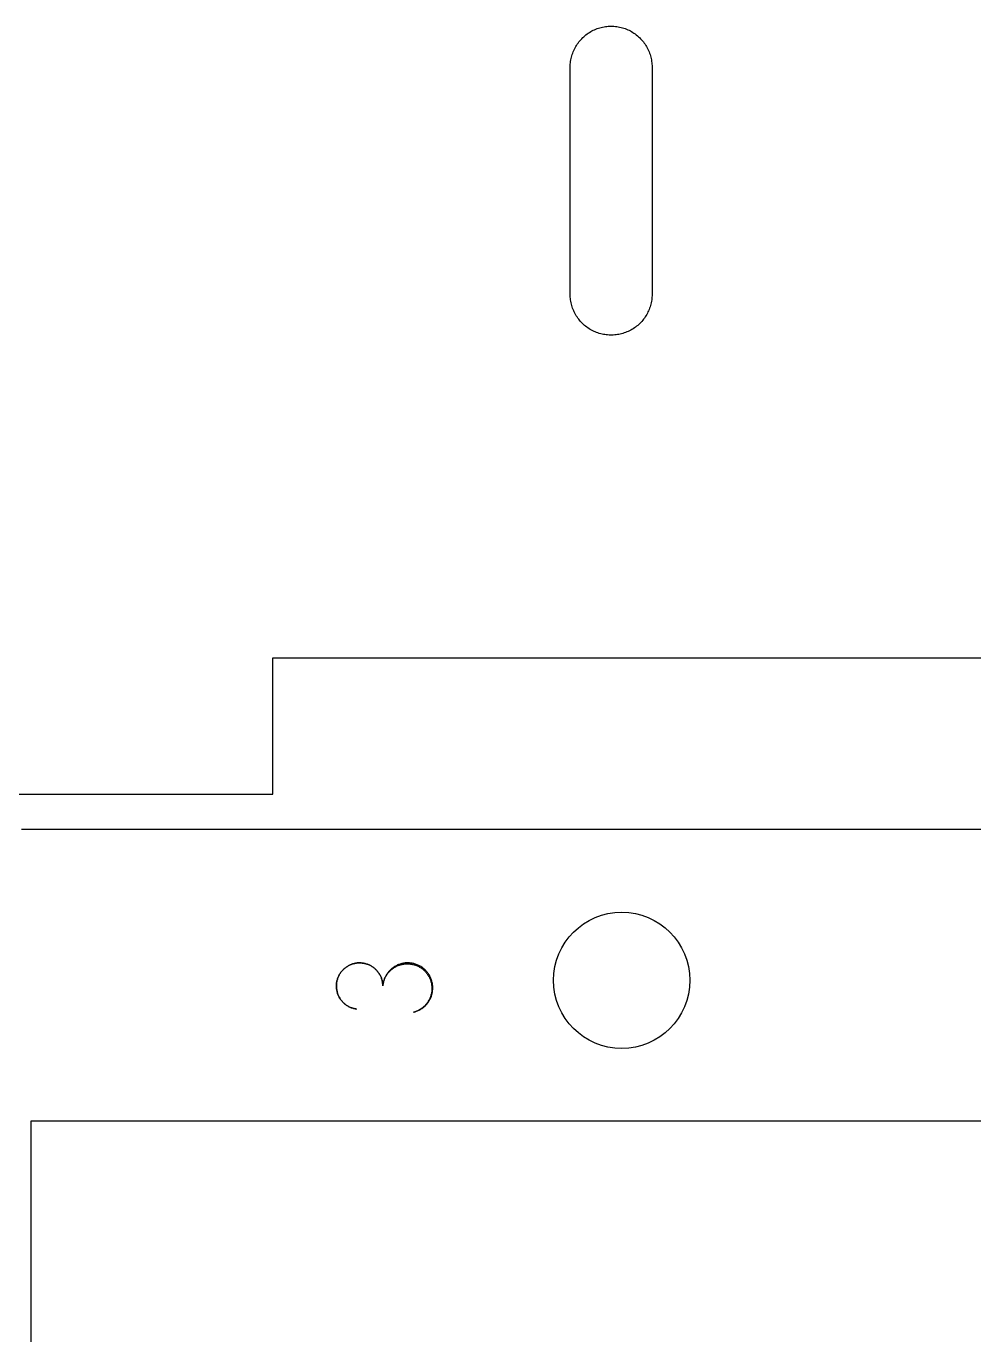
# Model space of a CAD drawing. Extents: x -24 to 6, y -20.7 to -0.7.
# Drawn here: x -19.237 to -17.152, y -13.405 to -10.525 of the extents above; entities that cross this region are included whole.
import ezdxf

# ---------------------------------------------------------------- set-up
doc = ezdxf.new("R2010")
doc.units = 0
doc.layers.add('LAYER_1', color=7, linetype='CONTINUOUS')

msp = doc.modelspace()

# ---------------------------------------------------------------- linework, layer by layer
at = {"layer": 'LAYER_1', "color": 250}
for p, q in [((-18.0032, -10.5423), (-18.0006, -10.5405)), ((-18.0006, -10.5405), (-17.998, -10.5388)), ((-17.998, -10.5388), (-17.9953, -10.5371)), ((-17.9953, -10.5371), (-17.9925, -10.5356)), ((-17.9925, -10.5356), (-17.9897, -10.5342)), ((-17.9897, -10.5342), (-17.9869, -10.5329)), ((-17.9869, -10.5329), (-17.984, -10.5316)), ((-17.984, -10.5316), (-17.9811, -10.5305)), ((-17.9811, -10.5305), (-17.9781, -10.5295)), ((-17.9781, -10.5295), (-17.9751, -10.5286)), ((-17.9751, -10.5286), (-17.9721, -10.5278)), ((-17.9721, -10.5278), (-17.969, -10.527)), ((-17.969, -10.527), (-17.9659, -10.5264)), ((-17.9659, -10.5264), (-17.9628, -10.526)), ((-17.9628, -10.526), (-17.9597, -10.5256)), ((-17.9597, -10.5256), (-17.9566, -10.5253)), ((-17.9566, -10.5253), (-17.9534, -10.5251)), ((-17.9534, -10.5251), (-17.9503, -10.5251)), ((-17.9503, -10.5251), (-17.9471, -10.5251)), ((-17.9471, -10.5251), (-17.944, -10.5253)), ((-17.944, -10.5253), (-17.9409, -10.5256)), ((-17.9409, -10.5256), (-17.9378, -10.526)), ((-17.9378, -10.526), (-17.9347, -10.5264)), ((-17.9347, -10.5264), (-17.9316, -10.527)), ((-17.9316, -10.527), (-17.9285, -10.5278)), ((-17.9285, -10.5278), (-17.9255, -10.5286)), ((-17.9255, -10.5286), (-17.9225, -10.5295)), ((-17.9225, -10.5295), (-17.9195, -10.5305)), ((-17.9195, -10.5305), (-17.9166, -10.5316)), ((-17.9166, -10.5316), (-17.9137, -10.5329)), ((-17.9137, -10.5329), (-17.9108, -10.5342)), ((-17.9108, -10.5342), (-17.908, -10.5356)), ((-17.908, -10.5356), (-17.9053, -10.5371)), ((-17.9053, -10.5371), (-17.9026, -10.5388)), ((-17.9026, -10.5388), (-17.9, -10.5405)), ((-17.9, -10.5405), (-17.8974, -10.5423)), ((-18.0282, -10.5701), (-18.0266, -10.5674)), ((-18.0266, -10.5674), (-18.0249, -10.5647)), ((-18.0249, -10.5647), (-18.0231, -10.5622)), ((-18.0231, -10.5622), (-18.0212, -10.5597)), ((-18.0212, -10.5597), (-18.0192, -10.5572)), ((-18.0192, -10.5572), (-18.0172, -10.5549)), ((-18.0172, -10.5549), (-18.015, -10.5526)), ((-18.015, -10.5526), (-18.0128, -10.5503)), ((-18.0128, -10.5503), (-18.0105, -10.5482)), ((-18.0105, -10.5482), (-18.0081, -10.5461)), ((-18.0081, -10.5461), (-18.0057, -10.5442)), ((-18.0057, -10.5442), (-18.0032, -10.5423)), ((-17.8974, -10.5423), (-17.8949, -10.5442)), ((-17.8949, -10.5442), (-17.8924, -10.5461)), ((-17.8924, -10.5461), (-17.8901, -10.5482)), ((-17.8901, -10.5482), (-17.8878, -10.5503)), ((-17.8878, -10.5503), (-17.8855, -10.5526)), ((-17.8855, -10.5526), (-17.8834, -10.5549)), ((-17.8834, -10.5549), (-17.8813, -10.5572)), ((-17.8813, -10.5572), (-17.8794, -10.5597)), ((-17.8794, -10.5597), (-17.8775, -10.5622)), ((-17.8775, -10.5622), (-17.8757, -10.5647)), ((-17.8757, -10.5647), (-17.874, -10.5674)), ((-17.874, -10.5674), (-17.8723, -10.5701)), ((-18.0389, -10.5994), (-18.0383, -10.5964)), ((-18.0383, -10.5964), (-18.0376, -10.5933)), ((-18.0376, -10.5933), (-18.0368, -10.5903)), ((-18.0368, -10.5903), (-18.0359, -10.5873)), ((-18.0359, -10.5873), (-18.0349, -10.5843)), ((-18.0349, -10.5843), (-18.0337, -10.5814)), ((-18.0337, -10.5814), (-18.0325, -10.5785)), ((-18.0325, -10.5785), (-18.0312, -10.5756)), ((-18.0312, -10.5756), (-18.0297, -10.5728)), ((-18.0297, -10.5728), (-18.0282, -10.5701)), ((-17.8723, -10.5701), (-17.8708, -10.5728)), ((-17.8708, -10.5728), (-17.8694, -10.5756)), ((-17.8694, -10.5756), (-17.8681, -10.5785)), ((-17.8681, -10.5785), (-17.8668, -10.5814)), ((-17.8668, -10.5814), (-17.8657, -10.5843)), ((-17.8657, -10.5843), (-17.8647, -10.5873)), ((-17.8647, -10.5873), (-17.8638, -10.5903)), ((-17.8638, -10.5903), (-17.863, -10.5933)), ((-17.863, -10.5933), (-17.8622, -10.5964)), ((-17.8622, -10.5964), (-17.8616, -10.5994)), ((-18.0403, -10.6151), (-18.0402, -10.6119)), ((-18.0403, -11.1151), (-18.0403, -10.6151)), ((-18.0402, -10.6119), (-18.0401, -10.6088)), ((-18.0401, -10.6088), (-18.0398, -10.6057)), ((-18.0398, -10.6057), (-18.0394, -10.6025)), ((-18.0394, -10.6025), (-18.0389, -10.5994)), ((-17.8616, -10.5994), (-17.8612, -10.6025)), ((-17.8612, -10.6025), (-17.8608, -10.6057)), ((-17.8608, -10.6057), (-17.8605, -10.6088)), ((-17.8605, -10.6088), (-17.8603, -10.6119)), ((-17.8603, -10.6119), (-17.8603, -10.6151)), ((-17.8603, -10.6151), (-17.8603, -11.1151)), ((-18.0402, -11.1182), (-18.0403, -11.1151)), ((-17.8603, -11.1151), (-17.8603, -11.1182)), ((-18.0401, -11.1213), (-18.0402, -11.1182)), ((-18.0398, -11.1244), (-18.0401, -11.1213)), ((-18.0394, -11.1275), (-18.0398, -11.1244)), ((-18.0389, -11.1305), (-18.0394, -11.1275)), ((-18.0384, -11.1336), (-18.0389, -11.1305)), ((-18.0377, -11.1366), (-18.0384, -11.1336)), ((-18.0369, -11.1396), (-18.0377, -11.1366)), ((-18.036, -11.1426), (-18.0369, -11.1396)), ((-18.035, -11.1455), (-18.036, -11.1426)), ((-18.0339, -11.1484), (-18.035, -11.1455)), ((-17.8656, -11.1455), (-17.8667, -11.1484)), ((-17.8646, -11.1426), (-17.8656, -11.1455)), ((-17.8637, -11.1396), (-17.8646, -11.1426)), ((-17.8629, -11.1366), (-17.8637, -11.1396)), ((-17.8622, -11.1336), (-17.8629, -11.1366)), ((-17.8616, -11.1305), (-17.8622, -11.1336)), ((-17.8611, -11.1275), (-17.8616, -11.1305)), ((-17.8608, -11.1244), (-17.8611, -11.1275)), ((-17.8605, -11.1213), (-17.8608, -11.1244)), ((-17.8603, -11.1182), (-17.8605, -11.1213)), ((-18.0327, -11.1513), (-18.0339, -11.1484)), ((-18.0314, -11.1541), (-18.0327, -11.1513)), ((-18.03, -11.1569), (-18.0314, -11.1541)), ((-18.0285, -11.1596), (-18.03, -11.1569)), ((-18.0269, -11.1623), (-18.0285, -11.1596)), ((-18.0252, -11.1649), (-18.0269, -11.1623)), ((-18.0235, -11.1675), (-18.0252, -11.1649)), ((-18.0216, -11.17), (-18.0235, -11.1675)), ((-18.0197, -11.1724), (-18.0216, -11.17)), ((-18.0176, -11.1748), (-18.0197, -11.1724)), ((-18.0155, -11.177), (-18.0176, -11.1748)), ((-17.8829, -11.1748), (-17.885, -11.177)), ((-17.8809, -11.1724), (-17.8829, -11.1748)), ((-17.879, -11.17), (-17.8809, -11.1724)), ((-17.8771, -11.1675), (-17.879, -11.17)), ((-17.8753, -11.1649), (-17.8771, -11.1675)), ((-17.8737, -11.1623), (-17.8753, -11.1649)), ((-17.8721, -11.1596), (-17.8737, -11.1623)), ((-17.8706, -11.1569), (-17.8721, -11.1596)), ((-17.8692, -11.1541), (-17.8706, -11.1569)), ((-17.8679, -11.1513), (-17.8692, -11.1541)), ((-17.8667, -11.1484), (-17.8679, -11.1513)), ((-18.0134, -11.1793), (-18.0155, -11.177)), ((-18.0111, -11.1814), (-18.0134, -11.1793)), ((-18.0088, -11.1835), (-18.0111, -11.1814)), ((-18.0064, -11.1854), (-18.0088, -11.1835)), ((-18.0039, -11.1873), (-18.0064, -11.1854)), ((-18.0014, -11.1891), (-18.0039, -11.1873)), ((-17.9988, -11.1909), (-18.0014, -11.1891)), ((-17.9962, -11.1925), (-17.9988, -11.1909)), ((-17.9935, -11.194), (-17.9962, -11.1925)), ((-17.9907, -11.1955), (-17.9935, -11.194)), ((-17.9879, -11.1968), (-17.9907, -11.1955)), ((-17.9851, -11.1981), (-17.9879, -11.1968)), ((-17.9822, -11.1992), (-17.9851, -11.1981)), ((-17.9793, -11.2003), (-17.9822, -11.1992)), ((-17.9763, -11.2012), (-17.9793, -11.2003)), ((-17.9733, -11.2021), (-17.9763, -11.2012)), ((-17.9703, -11.2028), (-17.9733, -11.2021)), ((-17.9673, -11.2035), (-17.9703, -11.2028)), ((-17.9642, -11.204), (-17.9673, -11.2035)), ((-17.9333, -11.2035), (-17.9364, -11.204)), ((-17.9303, -11.2028), (-17.9333, -11.2035)), ((-17.9272, -11.2021), (-17.9303, -11.2028)), ((-17.9242, -11.2012), (-17.9272, -11.2021)), ((-17.9213, -11.2003), (-17.9242, -11.2012)), ((-17.9184, -11.1992), (-17.9213, -11.2003)), ((-17.9155, -11.1981), (-17.9184, -11.1992)), ((-17.9126, -11.1968), (-17.9155, -11.1981)), ((-17.9098, -11.1955), (-17.9126, -11.1968)), ((-17.9071, -11.194), (-17.9098, -11.1955)), ((-17.9044, -11.1925), (-17.9071, -11.194)), ((-17.9017, -11.1909), (-17.9044, -11.1925)), ((-17.8992, -11.1891), (-17.9017, -11.1909)), ((-17.8966, -11.1873), (-17.8992, -11.1891)), ((-17.8942, -11.1854), (-17.8966, -11.1873)), ((-17.8918, -11.1835), (-17.8942, -11.1854)), ((-17.8894, -11.1814), (-17.8918, -11.1835)), ((-17.8872, -11.1793), (-17.8894, -11.1814)), ((-17.885, -11.177), (-17.8872, -11.1793)), ((-17.9611, -11.2044), (-17.9642, -11.204)), ((-17.958, -11.2047), (-17.9611, -11.2044)), ((-17.9549, -11.2049), (-17.958, -11.2047)), ((-17.9518, -11.2051), (-17.9549, -11.2049)), ((-17.9487, -11.2051), (-17.9518, -11.2051)), ((-17.9456, -11.2049), (-17.9487, -11.2051)), ((-17.9425, -11.2047), (-17.9456, -11.2049)), ((-17.9394, -11.2044), (-17.9425, -11.2047)), ((-17.9364, -11.204), (-17.9394, -11.2044)), ((-18.6948, -12.2154), (-18.6948, -11.9154)), ((-18.6948, -11.9154), (-16.6948, -11.9154)), ((-20.1948, -12.2154), (-18.6948, -12.2154)), ((-16.8276, -12.2933), (-19.2478, -12.2933)), ((-18.5494, -12.6148), (-18.5501, -12.6164)), ((-18.5501, -12.6164), (-18.5494, -12.6148)), ((-18.5486, -12.6132), (-18.5494, -12.6148)), ((-18.5494, -12.6148), (-18.5486, -12.6132)), ((-18.5477, -12.6117), (-18.5486, -12.6132)), ((-18.5486, -12.6132), (-18.5477, -12.6117)), ((-18.5468, -12.6102), (-18.5477, -12.6117)), ((-18.5477, -12.6117), (-18.5468, -12.6102)), ((-18.5458, -12.6087), (-18.5468, -12.6102)), ((-18.5468, -12.6102), (-18.5458, -12.6087)), ((-18.5448, -12.6073), (-18.5458, -12.6087)), ((-18.5458, -12.6087), (-18.5448, -12.6073)), ((-18.5437, -12.6059), (-18.5448, -12.6073)), ((-18.5448, -12.6073), (-18.5437, -12.6059)), ((-18.5426, -12.6045), (-18.5437, -12.6059)), ((-18.5437, -12.6059), (-18.5426, -12.6045)), ((-18.5414, -12.6032), (-18.5426, -12.6045)), ((-18.5426, -12.6045), (-18.5414, -12.6032)), ((-18.5402, -12.6019), (-18.5414, -12.6032)), ((-18.5414, -12.6032), (-18.5402, -12.6019)), ((-18.5389, -12.6006), (-18.5402, -12.6019)), ((-18.5402, -12.6019), (-18.5389, -12.6006)), ((-18.5376, -12.5994), (-18.5389, -12.6006)), ((-18.5389, -12.6006), (-18.5376, -12.5994)), ((-18.5363, -12.5983), (-18.5376, -12.5994)), ((-18.5376, -12.5994), (-18.5363, -12.5983)), ((-18.5349, -12.5972), (-18.5363, -12.5983)), ((-18.5363, -12.5983), (-18.5349, -12.5972)), ((-18.5335, -12.5961), (-18.5349, -12.5972)), ((-18.5349, -12.5972), (-18.5335, -12.5961)), ((-18.532, -12.5951), (-18.5335, -12.5961)), ((-18.5335, -12.5961), (-18.532, -12.5951)), ((-18.5305, -12.5942), (-18.532, -12.5951)), ((-18.532, -12.5951), (-18.5305, -12.5942)), ((-18.529, -12.5933), (-18.5305, -12.5942)), ((-18.5305, -12.5942), (-18.529, -12.5933)), ((-18.5274, -12.5924), (-18.529, -12.5933)), ((-18.529, -12.5933), (-18.5274, -12.5924)), ((-18.5259, -12.5916), (-18.5274, -12.5924)), ((-18.5274, -12.5924), (-18.5259, -12.5916)), ((-18.5243, -12.5909), (-18.5259, -12.5916)), ((-18.5259, -12.5916), (-18.5243, -12.5909)), ((-18.5226, -12.5902), (-18.5243, -12.5909)), ((-18.5243, -12.5909), (-18.5226, -12.5902)), ((-18.521, -12.5896), (-18.5226, -12.5902)), ((-18.5226, -12.5902), (-18.521, -12.5896)), ((-18.5193, -12.589), (-18.521, -12.5896)), ((-18.521, -12.5896), (-18.5193, -12.589)), ((-18.5176, -12.5885), (-18.5193, -12.589)), ((-18.5193, -12.589), (-18.5176, -12.5885)), ((-18.5159, -12.588), (-18.5176, -12.5885)), ((-18.5176, -12.5885), (-18.5159, -12.588)), ((-18.5142, -12.5877), (-18.5159, -12.588)), ((-18.5159, -12.588), (-18.5142, -12.5877)), ((-18.5124, -12.5873), (-18.5142, -12.5877)), ((-18.5142, -12.5877), (-18.5124, -12.5873)), ((-18.5107, -12.5871), (-18.5124, -12.5873)), ((-18.5124, -12.5873), (-18.5107, -12.5871)), ((-18.5089, -12.5868), (-18.5107, -12.5871)), ((-18.5107, -12.5871), (-18.5089, -12.5868)), ((-18.5072, -12.5867), (-18.5089, -12.5868)), ((-18.5089, -12.5868), (-18.5072, -12.5867)), ((-18.5054, -12.5866), (-18.5072, -12.5867)), ((-18.5072, -12.5867), (-18.5054, -12.5866)), ((-18.5036, -12.5866), (-18.5054, -12.5866)), ((-18.5054, -12.5866), (-18.5036, -12.5866)), ((-18.5019, -12.5866), (-18.5036, -12.5866)), ((-18.5036, -12.5866), (-18.5019, -12.5866)), ((-18.5001, -12.5867), (-18.5019, -12.5866)), ((-18.5019, -12.5866), (-18.5001, -12.5867)), ((-18.4983, -12.5869), (-18.5001, -12.5867)), ((-18.5001, -12.5867), (-18.4983, -12.5869)), ((-18.4966, -12.5871), (-18.4983, -12.5869)), ((-18.4983, -12.5869), (-18.4966, -12.5871)), ((-18.4948, -12.5874), (-18.4966, -12.5871)), ((-18.4966, -12.5871), (-18.4948, -12.5874)), ((-18.4931, -12.5877), (-18.4948, -12.5874)), ((-18.4948, -12.5874), (-18.4931, -12.5877)), ((-18.4914, -12.5881), (-18.4931, -12.5877)), ((-18.4931, -12.5877), (-18.4914, -12.5881)), ((-18.4897, -12.5886), (-18.4914, -12.5881)), ((-18.4914, -12.5881), (-18.4897, -12.5886)), ((-18.488, -12.5891), (-18.4897, -12.5886)), ((-18.4897, -12.5886), (-18.488, -12.5891)), ((-18.4863, -12.5896), (-18.488, -12.5891)), ((-18.488, -12.5891), (-18.4863, -12.5896)), ((-18.4846, -12.5903), (-18.4863, -12.5896)), ((-18.4863, -12.5896), (-18.4846, -12.5903)), ((-18.483, -12.591), (-18.4846, -12.5903)), ((-18.4846, -12.5903), (-18.483, -12.591)), ((-18.4814, -12.5917), (-18.483, -12.591)), ((-18.483, -12.591), (-18.4814, -12.5917)), ((-18.4798, -12.5925), (-18.4814, -12.5917)), ((-18.4814, -12.5917), (-18.4798, -12.5925)), ((-18.4783, -12.5934), (-18.4798, -12.5925)), ((-18.4798, -12.5925), (-18.4783, -12.5934)), ((-18.4768, -12.5943), (-18.4783, -12.5934)), ((-18.4783, -12.5934), (-18.4768, -12.5943)), ((-18.4753, -12.5952), (-18.4768, -12.5943)), ((-18.4768, -12.5943), (-18.4753, -12.5952)), ((-18.4738, -12.5963), (-18.4753, -12.5952)), ((-18.4753, -12.5952), (-18.4738, -12.5963)), ((-18.4724, -12.5973), (-18.4738, -12.5963)), ((-18.4738, -12.5963), (-18.4724, -12.5973)), ((-18.471, -12.5984), (-18.4724, -12.5973)), ((-18.4724, -12.5973), (-18.471, -12.5984)), ((-18.4697, -12.5996), (-18.471, -12.5984)), ((-18.471, -12.5984), (-18.4697, -12.5996)), ((-18.4684, -12.6008), (-18.4697, -12.5996)), ((-18.4697, -12.5996), (-18.4684, -12.6008)), ((-18.4671, -12.602), (-18.4684, -12.6008)), ((-18.4684, -12.6008), (-18.4671, -12.602)), ((-18.4659, -12.6033), (-18.4671, -12.602)), ((-18.4671, -12.602), (-18.4659, -12.6033)), ((-18.4648, -12.6046), (-18.4659, -12.6033)), ((-18.4659, -12.6033), (-18.4648, -12.6046)), ((-18.4636, -12.606), (-18.4648, -12.6046)), ((-18.4648, -12.6046), (-18.4636, -12.606)), ((-18.4626, -12.6074), (-18.4636, -12.606)), ((-18.4636, -12.606), (-18.4626, -12.6074)), ((-18.4616, -12.6089), (-18.4626, -12.6074)), ((-18.4626, -12.6074), (-18.4616, -12.6089)), ((-18.4606, -12.6103), (-18.4616, -12.6089)), ((-18.4616, -12.6089), (-18.4606, -12.6103)), ((-18.4597, -12.6119), (-18.4606, -12.6103)), ((-18.4606, -12.6103), (-18.4597, -12.6119)), ((-18.4588, -12.6134), (-18.4597, -12.6119)), ((-18.4597, -12.6119), (-18.4588, -12.6134)), ((-18.458, -12.615), (-18.4588, -12.6134)), ((-18.4588, -12.6134), (-18.458, -12.615)), ((-18.4453, -12.6137), (-18.4462, -12.6153)), ((-18.4458, -12.6157), (-18.4448, -12.6141)), ((-18.4443, -12.612), (-18.4453, -12.6137)), ((-18.4448, -12.6141), (-18.4438, -12.6125)), ((-18.4432, -12.6105), (-18.4443, -12.612)), ((-18.4438, -12.6125), (-18.4427, -12.611)), ((-18.4421, -12.6089), (-18.4432, -12.6105)), ((-18.4427, -12.611), (-18.4415, -12.6095)), ((-18.4409, -12.6074), (-18.4421, -12.6089)), ((-18.4415, -12.6095), (-18.4403, -12.608)), ((-18.4397, -12.6059), (-18.4409, -12.6074)), ((-18.4403, -12.608), (-18.4391, -12.6066)), ((-18.4385, -12.6045), (-18.4397, -12.6059)), ((-18.4391, -12.6066), (-18.4378, -12.6052)), ((-18.4371, -12.6031), (-18.4385, -12.6045)), ((-18.4378, -12.6052), (-18.4365, -12.6039)), ((-18.4358, -12.6017), (-18.4371, -12.6031)), ((-18.4365, -12.6039), (-18.4351, -12.6026)), ((-18.4344, -12.6005), (-18.4358, -12.6017)), ((-18.4351, -12.6026), (-18.4337, -12.6013)), ((-18.4329, -12.5992), (-18.4344, -12.6005)), ((-18.4337, -12.6013), (-18.4322, -12.6001)), ((-18.4314, -12.598), (-18.4329, -12.5992)), ((-18.4322, -12.6001), (-18.4307, -12.599)), ((-18.4299, -12.5969), (-18.4314, -12.598)), ((-18.4307, -12.599), (-18.4292, -12.5979)), ((-18.4283, -12.5958), (-18.4299, -12.5969)), ((-18.4292, -12.5979), (-18.4276, -12.5969)), ((-18.4267, -12.5948), (-18.4283, -12.5958)), ((-18.4276, -12.5969), (-18.426, -12.5959)), ((-18.4251, -12.5938), (-18.4267, -12.5948)), ((-18.426, -12.5959), (-18.4243, -12.595)), ((-18.4234, -12.5929), (-18.4251, -12.5938)), ((-18.4243, -12.595), (-18.4226, -12.5941)), ((-18.4217, -12.592), (-18.4234, -12.5929)), ((-18.4226, -12.5941), (-18.4209, -12.5933)), ((-18.42, -12.5912), (-18.4217, -12.592)), ((-18.4209, -12.5933), (-18.4192, -12.5926)), ((-18.4182, -12.5905), (-18.42, -12.5912)), ((-18.4192, -12.5926), (-18.4174, -12.5919)), ((-18.4164, -12.5898), (-18.4182, -12.5905)), ((-18.4174, -12.5919), (-18.4156, -12.5913)), ((-18.4146, -12.5892), (-18.4164, -12.5898)), ((-18.4156, -12.5913), (-18.4138, -12.5907)), ((-18.4128, -12.5886), (-18.4146, -12.5892)), ((-18.4138, -12.5907), (-18.412, -12.5902)), ((-18.4109, -12.5881), (-18.4128, -12.5886)), ((-18.412, -12.5902), (-18.4102, -12.5898)), ((-18.4091, -12.5877), (-18.4109, -12.5881)), ((-18.4102, -12.5898), (-18.4083, -12.5894)), ((-18.4072, -12.5874), (-18.4091, -12.5877)), ((-18.4083, -12.5894), (-18.4064, -12.5891)), ((-18.4053, -12.5871), (-18.4072, -12.5874)), ((-18.4064, -12.5891), (-18.4046, -12.5889)), ((-18.4034, -12.5868), (-18.4053, -12.5871)), ((-18.4046, -12.5889), (-18.4027, -12.5887)), ((-18.4015, -12.5867), (-18.4034, -12.5868)), ((-18.4027, -12.5887), (-18.4008, -12.5886)), ((-18.3996, -12.5866), (-18.4015, -12.5867)), ((-18.4008, -12.5886), (-18.3989, -12.5886)), ((-18.3977, -12.5866), (-18.3996, -12.5866)), ((-18.3989, -12.5886), (-18.397, -12.5886)), ((-18.3958, -12.5866), (-18.3977, -12.5866)), ((-18.397, -12.5886), (-18.3951, -12.5887)), ((-18.3939, -12.5867), (-18.3958, -12.5866)), ((-18.3951, -12.5887), (-18.3932, -12.5889)), ((-18.392, -12.5869), (-18.3939, -12.5867)), ((-18.3932, -12.5889), (-18.3914, -12.5891)), ((-18.3901, -12.5871), (-18.392, -12.5869)), ((-18.3914, -12.5891), (-18.3895, -12.5894)), ((-18.3882, -12.5874), (-18.3901, -12.5871)), ((-18.3895, -12.5894), (-18.3876, -12.5898)), ((-18.3863, -12.5878), (-18.3882, -12.5874)), ((-18.3876, -12.5898), (-18.3858, -12.5902)), ((-18.3845, -12.5882), (-18.3863, -12.5878)), ((-18.3858, -12.5902), (-18.384, -12.5907)), ((-18.3826, -12.5887), (-18.3845, -12.5882)), ((-18.384, -12.5907), (-18.3822, -12.5912)), ((-18.3808, -12.5893), (-18.3826, -12.5887)), ((-18.3822, -12.5912), (-18.3804, -12.5918)), ((-18.379, -12.5899), (-18.3808, -12.5893)), ((-18.3804, -12.5918), (-18.3786, -12.5925)), ((-18.3772, -12.5906), (-18.379, -12.5899)), ((-18.3786, -12.5925), (-18.3769, -12.5932)), ((-18.3754, -12.5913), (-18.3772, -12.5906)), ((-18.3769, -12.5932), (-18.3752, -12.594)), ((-18.3737, -12.5921), (-18.3754, -12.5913)), ((-18.3752, -12.594), (-18.3735, -12.5949)), ((-18.372, -12.593), (-18.3737, -12.5921)), ((-18.3735, -12.5949), (-18.3718, -12.5958)), ((-18.3703, -12.5939), (-18.372, -12.593)), ((-18.3718, -12.5958), (-18.3702, -12.5968)), ((-18.3687, -12.5949), (-18.3703, -12.5939)), ((-18.3702, -12.5968), (-18.3686, -12.5978)), ((-18.3671, -12.5959), (-18.3687, -12.5949)), ((-18.3686, -12.5978), (-18.3671, -12.5989)), ((-18.3655, -12.597), (-18.3671, -12.5959)), ((-18.3671, -12.5989), (-18.3656, -12.6)), ((-18.3656, -12.6), (-18.3641, -12.6012)), ((-18.364, -12.5982), (-18.3655, -12.597)), ((-18.3641, -12.6012), (-18.3627, -12.6024)), ((-18.3625, -12.5994), (-18.364, -12.5982)), ((-18.3627, -12.6024), (-18.3613, -12.6037)), ((-18.3611, -12.6006), (-18.3625, -12.5994)), ((-18.3613, -12.6037), (-18.3599, -12.6051)), ((-18.3597, -12.6019), (-18.3611, -12.6006)), ((-18.3599, -12.6051), (-18.3586, -12.6064)), ((-18.3583, -12.6033), (-18.3597, -12.6019)), ((-18.3586, -12.6064), (-18.3574, -12.6079)), ((-18.357, -12.6047), (-18.3583, -12.6033)), ((-18.3574, -12.6079), (-18.3562, -12.6093)), ((-18.3557, -12.6061), (-18.357, -12.6047)), ((-18.3562, -12.6093), (-18.3551, -12.6108)), ((-18.3545, -12.6076), (-18.3557, -12.6061)), ((-18.3551, -12.6108), (-18.354, -12.6124)), ((-18.3534, -12.6091), (-18.3545, -12.6076)), ((-18.354, -12.6124), (-18.3529, -12.614)), ((-18.3523, -12.6107), (-18.3534, -12.6091)), ((-18.3529, -12.614), (-18.352, -12.6156)), ((-18.3512, -12.6123), (-18.3523, -12.6107)), ((-18.3502, -12.6139), (-18.3512, -12.6123)), ((-18.3493, -12.6156), (-18.3502, -12.6139)), ((-18.5547, -12.6352), (-18.5548, -12.6369)), ((-18.5548, -12.6369), (-18.5547, -12.6352)), ((-18.5548, -12.6369), (-18.5548, -12.6387)), ((-18.5548, -12.6387), (-18.5548, -12.6369)), ((-18.5548, -12.6387), (-18.5547, -12.6405)), ((-18.5547, -12.6405), (-18.5548, -12.6387)), ((-18.5546, -12.6334), (-18.5547, -12.6352)), ((-18.5547, -12.6352), (-18.5546, -12.6334)), ((-18.5547, -12.6405), (-18.5546, -12.6422)), ((-18.5546, -12.6422), (-18.5547, -12.6405)), ((-18.5544, -12.6317), (-18.5546, -12.6334)), ((-18.5546, -12.6334), (-18.5544, -12.6317)), ((-18.5546, -12.6422), (-18.5544, -12.644)), ((-18.5544, -12.644), (-18.5546, -12.6422)), ((-18.5542, -12.6299), (-18.5544, -12.6317)), ((-18.5544, -12.6317), (-18.5542, -12.6299)), ((-18.5539, -12.6282), (-18.5542, -12.6299)), ((-18.5542, -12.6299), (-18.5539, -12.6282)), ((-18.5535, -12.6264), (-18.5539, -12.6282)), ((-18.5539, -12.6282), (-18.5535, -12.6264)), ((-18.5531, -12.6247), (-18.5535, -12.6264)), ((-18.5535, -12.6264), (-18.5531, -12.6247)), ((-18.5526, -12.623), (-18.5531, -12.6247)), ((-18.5531, -12.6247), (-18.5526, -12.623)), ((-18.5521, -12.6213), (-18.5526, -12.623)), ((-18.5526, -12.623), (-18.5521, -12.6213)), ((-18.5515, -12.6197), (-18.5521, -12.6213)), ((-18.5521, -12.6213), (-18.5515, -12.6197)), ((-18.5508, -12.618), (-18.5515, -12.6197)), ((-18.5515, -12.6197), (-18.5508, -12.618)), ((-18.5501, -12.6164), (-18.5508, -12.618)), ((-18.5508, -12.618), (-18.5501, -12.6164)), ((-18.4572, -12.6166), (-18.458, -12.615)), ((-18.458, -12.615), (-18.4572, -12.6166)), ((-18.4565, -12.6182), (-18.4572, -12.6166)), ((-18.4572, -12.6166), (-18.4565, -12.6182)), ((-18.4559, -12.6198), (-18.4565, -12.6182)), ((-18.4565, -12.6182), (-18.4559, -12.6198)), ((-18.4553, -12.6215), (-18.4559, -12.6198)), ((-18.4559, -12.6198), (-18.4553, -12.6215)), ((-18.4548, -12.6232), (-18.4553, -12.6215)), ((-18.4553, -12.6215), (-18.4548, -12.6232)), ((-18.4543, -12.6249), (-18.4548, -12.6232)), ((-18.4548, -12.6232), (-18.4543, -12.6249)), ((-18.4539, -12.6266), (-18.4543, -12.6249)), ((-18.4543, -12.6249), (-18.4539, -12.6266)), ((-18.4535, -12.6284), (-18.4539, -12.6266)), ((-18.4539, -12.6266), (-18.4535, -12.6284)), ((-18.4532, -12.6301), (-18.4535, -12.6284)), ((-18.4535, -12.6284), (-18.4532, -12.6301)), ((-18.453, -12.6319), (-18.4532, -12.6301)), ((-18.4532, -12.6301), (-18.453, -12.6319)), ((-18.4528, -12.6336), (-18.453, -12.6319)), ((-18.453, -12.6319), (-18.4528, -12.6336)), ((-18.4527, -12.6354), (-18.4528, -12.6336)), ((-18.4528, -12.6336), (-18.4527, -12.6354)), ((-18.4525, -12.6352), (-18.4527, -12.6372)), ((-18.4527, -12.6372), (-18.4525, -12.6353)), ((-18.4527, -12.6372), (-18.4527, -12.6354)), ((-18.4527, -12.6354), (-18.4527, -12.6372)), ((-18.4522, -12.6334), (-18.4525, -12.6352)), ((-18.4525, -12.6353), (-18.4522, -12.6334)), ((-18.4519, -12.6315), (-18.4522, -12.6334)), ((-18.4522, -12.6334), (-18.4518, -12.6316)), ((-18.4515, -12.6296), (-18.4519, -12.6315)), ((-18.4518, -12.6316), (-18.4514, -12.6297)), ((-18.4511, -12.6277), (-18.4515, -12.6296)), ((-18.4514, -12.6297), (-18.4509, -12.6279)), ((-18.4506, -12.6259), (-18.4511, -12.6277)), ((-18.4509, -12.6279), (-18.4503, -12.6261)), ((-18.45, -12.6241), (-18.4506, -12.6259)), ((-18.4503, -12.6261), (-18.4497, -12.6243)), ((-18.4494, -12.6223), (-18.45, -12.6241)), ((-18.4497, -12.6243), (-18.4491, -12.6225)), ((-18.4487, -12.6205), (-18.4494, -12.6223)), ((-18.4491, -12.6225), (-18.4483, -12.6208)), ((-18.4479, -12.6188), (-18.4487, -12.6205)), ((-18.4483, -12.6208), (-18.4475, -12.6191)), ((-18.4471, -12.617), (-18.4479, -12.6188)), ((-18.4475, -12.6191), (-18.4467, -12.6174)), ((-18.4462, -12.6153), (-18.4471, -12.617)), ((-18.4467, -12.6174), (-18.4458, -12.6157)), ((-18.352, -12.6156), (-18.351, -12.6172)), ((-18.351, -12.6172), (-18.3502, -12.6189)), ((-18.3502, -12.6189), (-18.3494, -12.6206)), ((-18.3494, -12.6206), (-18.3486, -12.6224)), ((-18.3484, -12.6173), (-18.3493, -12.6156)), ((-18.3486, -12.6224), (-18.348, -12.6241)), ((-18.3476, -12.619), (-18.3484, -12.6173)), ((-18.348, -12.6241), (-18.3473, -12.6259)), ((-18.3469, -12.6207), (-18.3476, -12.619)), ((-18.3473, -12.6259), (-18.3468, -12.6277)), ((-18.3462, -12.6225), (-18.3469, -12.6207)), ((-18.3468, -12.6277), (-18.3463, -12.6295)), ((-18.3463, -12.6295), (-18.3459, -12.6314)), ((-18.3455, -12.6243), (-18.3462, -12.6225)), ((-18.3459, -12.6314), (-18.3455, -12.6332)), ((-18.345, -12.6261), (-18.3455, -12.6243)), ((-18.3455, -12.6332), (-18.3452, -12.6351)), ((-18.3452, -12.6351), (-18.345, -12.637)), ((-18.3445, -12.628), (-18.345, -12.6261)), ((-18.345, -12.637), (-18.3448, -12.6389)), ((-18.3448, -12.6389), (-18.3447, -12.6407)), ((-18.3447, -12.6407), (-18.3446, -12.6426)), ((-18.3446, -12.6426), (-18.3447, -12.6445)), ((-18.344, -12.6298), (-18.3445, -12.628)), ((-18.3437, -12.6317), (-18.344, -12.6298)), ((-18.3433, -12.6336), (-18.3437, -12.6317)), ((-18.3431, -12.6355), (-18.3433, -12.6336)), ((-18.3429, -12.6374), (-18.3431, -12.6355)), ((-18.3428, -12.6393), (-18.3429, -12.6374)), ((-18.3429, -12.645), (-18.3428, -12.6431)), ((-18.3428, -12.6412), (-18.3428, -12.6393)), ((-18.3428, -12.6431), (-18.3428, -12.6412)), ((-18.5544, -12.644), (-18.5541, -12.6458)), ((-18.5541, -12.6458), (-18.5544, -12.644)), ((-18.5541, -12.6458), (-18.5538, -12.6475)), ((-18.5538, -12.6475), (-18.5541, -12.6458)), ((-18.5538, -12.6475), (-18.5534, -12.6492)), ((-18.5534, -12.6492), (-18.5538, -12.6475)), ((-18.5534, -12.6492), (-18.553, -12.6509)), ((-18.553, -12.6509), (-18.5534, -12.6492)), ((-18.553, -12.6509), (-18.5525, -12.6526)), ((-18.5525, -12.6526), (-18.553, -12.6509)), ((-18.5525, -12.6526), (-18.552, -12.6543)), ((-18.552, -12.6543), (-18.5525, -12.6526)), ((-18.552, -12.6543), (-18.5513, -12.656)), ((-18.5513, -12.656), (-18.552, -12.6543)), ((-18.5513, -12.656), (-18.5507, -12.6576)), ((-18.5507, -12.6576), (-18.5513, -12.656)), ((-18.5507, -12.6576), (-18.55, -12.6592)), ((-18.55, -12.6592), (-18.5507, -12.6576)), ((-18.55, -12.6592), (-18.5492, -12.6608)), ((-18.5492, -12.6608), (-18.55, -12.6592)), ((-18.5492, -12.6608), (-18.5484, -12.6624)), ((-18.5484, -12.6624), (-18.5492, -12.6608)), ((-18.5484, -12.6624), (-18.5475, -12.6639)), ((-18.5475, -12.6639), (-18.5484, -12.6624)), ((-18.5475, -12.6639), (-18.5465, -12.6654)), ((-18.5465, -12.6654), (-18.5475, -12.6639)), ((-18.5465, -12.6654), (-18.5455, -12.6669)), ((-18.5455, -12.6669), (-18.5465, -12.6654)), ((-18.5455, -12.6669), (-18.5445, -12.6683)), ((-18.5445, -12.6683), (-18.5455, -12.6669)), ((-18.5445, -12.6683), (-18.5434, -12.6697)), ((-18.5434, -12.6697), (-18.5445, -12.6683)), ((-18.5434, -12.6697), (-18.5423, -12.6711)), ((-18.5423, -12.6711), (-18.5434, -12.6697)), ((-18.5423, -12.6711), (-18.5411, -12.6724)), ((-18.5411, -12.6724), (-18.5423, -12.6711)), ((-18.5411, -12.6724), (-18.5399, -12.6737)), ((-18.5399, -12.6737), (-18.5411, -12.6724)), ((-18.3528, -12.6713), (-18.3538, -12.6729)), ((-18.3529, -12.6735), (-18.3518, -12.6719)), ((-18.3518, -12.6697), (-18.3528, -12.6713)), ((-18.3509, -12.6681), (-18.3518, -12.6697)), ((-18.3518, -12.6719), (-18.3508, -12.6703)), ((-18.3501, -12.6664), (-18.3509, -12.6681)), ((-18.3508, -12.6703), (-18.3498, -12.6686)), ((-18.3493, -12.6647), (-18.3501, -12.6664)), ((-18.3498, -12.6686), (-18.3489, -12.667)), ((-18.3485, -12.6629), (-18.3493, -12.6647)), ((-18.3489, -12.667), (-18.3481, -12.6653)), ((-18.3479, -12.6612), (-18.3485, -12.6629)), ((-18.3481, -12.6653), (-18.3473, -12.6635)), ((-18.3472, -12.6594), (-18.3479, -12.6612)), ((-18.3473, -12.6635), (-18.3466, -12.6617)), ((-18.3467, -12.6576), (-18.3472, -12.6594)), ((-18.3462, -12.6557), (-18.3467, -12.6576)), ((-18.3466, -12.6617), (-18.3459, -12.66)), ((-18.3458, -12.6539), (-18.3462, -12.6557)), ((-18.3459, -12.66), (-18.3453, -12.6581)), ((-18.3454, -12.652), (-18.3458, -12.6539)), ((-18.3451, -12.6502), (-18.3454, -12.652)), ((-18.3453, -12.6581), (-18.3448, -12.6563)), ((-18.3449, -12.6483), (-18.3451, -12.6502)), ((-18.3448, -12.6464), (-18.3449, -12.6483)), ((-18.3447, -12.6445), (-18.3448, -12.6464)), ((-18.3448, -12.6563), (-18.3443, -12.6545)), ((-18.3443, -12.6545), (-18.3439, -12.6526)), ((-18.3439, -12.6526), (-18.3435, -12.6507)), ((-18.3435, -12.6507), (-18.3432, -12.6488)), ((-18.3432, -12.6488), (-18.343, -12.6469)), ((-18.343, -12.6469), (-18.3429, -12.645)), ((-18.5399, -12.6737), (-18.5386, -12.6749)), ((-18.5386, -12.6749), (-18.5399, -12.6737)), ((-18.5386, -12.6749), (-18.5373, -12.6761)), ((-18.5373, -12.6761), (-18.5386, -12.6749)), ((-18.5373, -12.6761), (-18.5359, -12.6772)), ((-18.5359, -12.6772), (-18.5373, -12.6761)), ((-18.5359, -12.6772), (-18.5345, -12.6783)), ((-18.5345, -12.6783), (-18.5359, -12.6772)), ((-18.5345, -12.6783), (-18.5331, -12.6794)), ((-18.5331, -12.6794), (-18.5345, -12.6783)), ((-18.5331, -12.6794), (-18.5317, -12.6803)), ((-18.5317, -12.6803), (-18.5331, -12.6794)), ((-18.5317, -12.6803), (-18.5302, -12.6813)), ((-18.5302, -12.6813), (-18.5317, -12.6803)), ((-18.5302, -12.6813), (-18.5286, -12.6822)), ((-18.5286, -12.6822), (-18.5302, -12.6813)), ((-18.5286, -12.6822), (-18.5271, -12.683)), ((-18.5271, -12.683), (-18.5286, -12.6822)), ((-18.5271, -12.683), (-18.5255, -12.6838)), ((-18.5255, -12.6838), (-18.5271, -12.683)), ((-18.5255, -12.6838), (-18.5239, -12.6845)), ((-18.5239, -12.6845), (-18.5255, -12.6838)), ((-18.5239, -12.6845), (-18.5222, -12.6852)), ((-18.5222, -12.6852), (-18.5239, -12.6845)), ((-18.5222, -12.6852), (-18.5206, -12.6858)), ((-18.5206, -12.6858), (-18.5222, -12.6852)), ((-18.5206, -12.6858), (-18.5189, -12.6864)), ((-18.5189, -12.6864), (-18.5206, -12.6858)), ((-18.5189, -12.6864), (-18.5172, -12.6869)), ((-18.5172, -12.6869), (-18.5189, -12.6864)), ((-18.5172, -12.6869), (-18.5155, -12.6873)), ((-18.5155, -12.6873), (-18.5172, -12.6869)), ((-18.5155, -12.6873), (-18.5138, -12.6877)), ((-18.5138, -12.6877), (-18.5155, -12.6873)), ((-18.5138, -12.6877), (-18.512, -12.688)), ((-18.512, -12.688), (-18.5138, -12.6877)), ((-18.512, -12.688), (-18.5103, -12.6882)), ((-18.5103, -12.6882), (-18.512, -12.688)), ((-18.3855, -12.6953), (-18.3837, -12.6948)), ((-18.3837, -12.6948), (-18.3855, -12.6953)), ((-18.3819, -12.6942), (-18.3837, -12.6948)), ((-18.3837, -12.6948), (-18.3818, -12.6943)), ((-18.3801, -12.6936), (-18.3819, -12.6942)), ((-18.3818, -12.6943), (-18.38, -12.6937)), ((-18.3783, -12.6929), (-18.3801, -12.6936)), ((-18.38, -12.6937), (-18.3782, -12.6931)), ((-18.3766, -12.6922), (-18.3783, -12.6929)), ((-18.3782, -12.6931), (-18.3764, -12.6924)), ((-18.3749, -12.6914), (-18.3766, -12.6922)), ((-18.3764, -12.6924), (-18.3747, -12.6916)), ((-18.3732, -12.6905), (-18.3749, -12.6914)), ((-18.3747, -12.6916), (-18.373, -12.6908)), ((-18.3716, -12.6896), (-18.3732, -12.6905)), ((-18.373, -12.6908), (-18.3713, -12.6899)), ((-18.37, -12.6886), (-18.3716, -12.6896)), ((-18.3713, -12.6899), (-18.3696, -12.6889)), ((-18.3684, -12.6876), (-18.37, -12.6886)), ((-18.3696, -12.6889), (-18.368, -12.6879)), ((-18.3668, -12.6865), (-18.3684, -12.6876)), ((-18.368, -12.6879), (-18.3664, -12.6869)), ((-18.3653, -12.6854), (-18.3668, -12.6865)), ((-18.3664, -12.6869), (-18.3649, -12.6857)), ((-18.3639, -12.6842), (-18.3653, -12.6854)), ((-18.3649, -12.6857), (-18.3634, -12.6846)), ((-18.3624, -12.6829), (-18.3639, -12.6842)), ((-18.3634, -12.6846), (-18.3619, -12.6833)), ((-18.3611, -12.6816), (-18.3624, -12.6829)), ((-18.3619, -12.6833), (-18.3605, -12.6821)), ((-18.3597, -12.6803), (-18.3611, -12.6816)), ((-18.3605, -12.6821), (-18.3591, -12.6808)), ((-18.3584, -12.6789), (-18.3597, -12.6803)), ((-18.3591, -12.6808), (-18.3577, -12.6794)), ((-18.3572, -12.6775), (-18.3584, -12.6789)), ((-18.3577, -12.6794), (-18.3565, -12.678)), ((-18.356, -12.676), (-18.3572, -12.6775)), ((-18.3565, -12.678), (-18.3552, -12.6765)), ((-18.3549, -12.6745), (-18.356, -12.676)), ((-18.3552, -12.6765), (-18.354, -12.675)), ((-18.3538, -12.6729), (-18.3549, -12.6745)), ((-18.354, -12.675), (-18.3529, -12.6735)), ((-16.927, -12.935), (-19.227, -12.935)), ((-19.227, -12.935), (-19.227, -14.175))]:
    msp.add_line(p, q, dxfattribs=at)
msp.add_circle((-17.927, -12.625), 0.15, dxfattribs=at)

doc.saveas('drawing.dxf')
